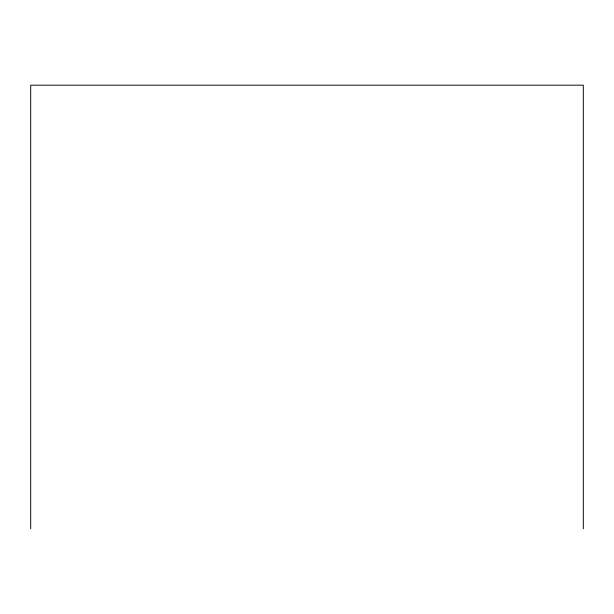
<?xml version="1.0" encoding="UTF-8"?>
<svg xmlns="http://www.w3.org/2000/svg" width="614" height="614" viewBox="0 0 614 614"><rect width="100%" height="100%" fill="white"/><g stroke="black" fill="none" stroke-linecap="round" stroke-linejoin="round"><path stroke-width="0.92" d="M583.3 528.823L583.3 85.177L30.7 85.177L30.7 528.823"/></g></svg>
